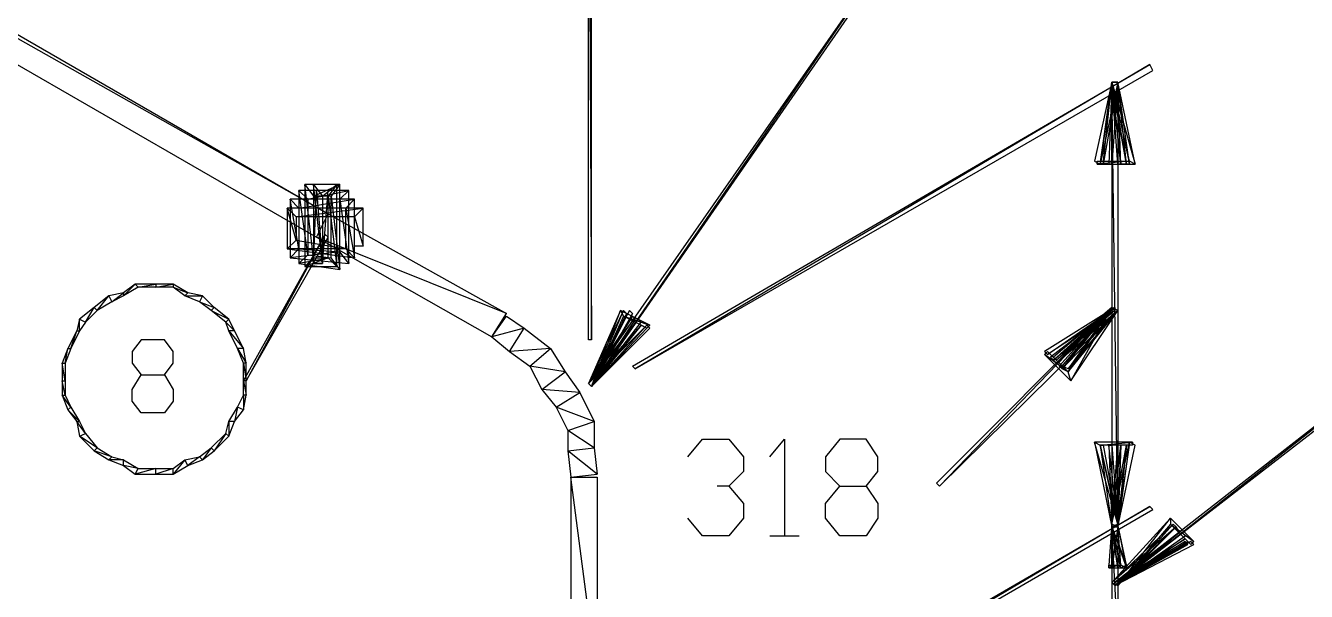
# Model space of a CAD drawing. Header units: millimetres. Extents: x 43 to 784, y -702 to -31.
# Drawn here: x 641.9 to 694.4, y -278.8 to -255.6 of the extents above; entities that cross this region are included whole.
import ezdxf

# ---------------------------------------------------------------- set-up
doc = ezdxf.new("R2010")
doc.units = ezdxf.units.MM
doc.layers.add('PDF_LINES', color=4, linetype='Continuous')

msp = doc.modelspace()

# ---------------------------------------------------------------- linework, layer by layer
at = {"layer": 'PDF_LINES'}
for p, q in [((561.4, -209.68), (654.28, -263.32)), ((654.28, -263.32), (560.8, -210.64)), ((560.8, -210.64), (653.8, -264.28)), ((654.28, -263.32), (560.8, -210.64)), ((664.96, -243.76), (665.08, -268.48)), ((664.96, -243.76), (665.08, -268.48)), ((664.96, -268.48), (664.96, -243.76)), ((665.08, -268.48), (665.08, -243.76)), ((678.28, -251.2), (664.96, -270.28)), ((665.08, -270.4), (678.28, -251.2)), ((665.08, -270.4), (678.28, -251.2)), ((678.4, -251.2), (665.08, -270.4)), ((666.76, -269.56), (688, -257.2)), ((688, -257.2), (666.88, -269.68)), ((688, -257.2), (666.88, -269.68)), ((666.88, -269.68), (688.12, -257.44)), ((688.12, -257.44), (688, -257.2)), ((686.44, -257.92), (685.72, -261.16)), ((685.96, -261.28), (686.44, -257.92)), ((685.96, -261.28), (686.44, -257.92)), ((686.68, -257.92), (685.96, -261.28)), ((686.44, -257.92), (685.96, -261.28)), ((686.08, -261.28), (686.44, -257.92)), ((686.08, -261.28), (686.44, -257.92)), ((686.68, -257.92), (686.08, -261.28)), ((686.44, -257.92), (686.32, -261.28)), ((686.44, -257.92), (686.32, -261.28)), ((686.44, -257.92), (686.68, -257.92)), ((686.68, -257.92), (686.44, -257.92)), ((686.44, -257.92), (687.4, -261.28)), ((686.44, -257.92), (687.4, -261.28)), ((687.16, -261.16), (686.44, -257.92)), ((686.44, -257.92), (686.68, -257.92)), ((686.68, -257.92), (686.44, -257.92)), ((686.44, -257.92), (687.16, -261.28)), ((686.44, -257.92), (687.16, -261.28)), ((687.04, -261.28), (686.44, -257.92)), ((686.44, -261.28), (686.44, -257.92)), ((686.44, -261.28), (686.44, -257.92)), ((686.44, -257.92), (686.68, -257.92)), ((686.68, -257.92), (686.44, -261.28)), ((686.68, -257.92), (686.44, -257.92)), ((686.44, -257.92), (687.04, -261.28)), ((686.44, -257.92), (687.04, -261.28)), ((686.8, -261.28), (686.44, -257.92)), ((686.44, -261.28), (686.44, -257.92)), ((686.44, -261.28), (686.44, -257.92)), ((686.44, -257.92), (686.68, -257.92)), ((686.68, -257.92), (686.44, -261.28)), ((686.68, -257.92), (686.44, -257.92)), ((686.44, -257.92), (686.8, -261.28)), ((686.44, -257.92), (686.8, -261.28)), ((686.68, -261.28), (686.44, -257.92)), ((686.68, -276.16), (686.44, -257.92)), ((686.44, -257.92), (686.44, -276.16)), ((686.68, -276.16), (686.44, -257.92)), ((686.44, -257.92), (686.68, -257.92)), ((687.4, -261.28), (686.68, -257.92)), ((687.16, -261.28), (686.68, -257.92)), ((687.04, -261.28), (686.68, -257.92)), ((686.8, -261.28), (686.68, -257.92)), ((686.68, -257.92), (686.68, -276.16)), ((685.72, -261.16), (685.96, -261.28)), ((687.16, -261.16), (685.84, -261.28)), ((687.16, -261.16), (685.84, -261.28)), ((685.84, -261.28), (685.84, -261.16)), ((685.84, -261.16), (687.16, -261.16)), ((687.4, -261.28), (687.16, -261.16)), ((687.4, -261.28), (687.16, -261.16)), ((685.84, -261.28), (687.4, -261.28)), ((685.96, -261.28), (686.08, -261.28)), ((686.32, -261.28), (686.44, -261.28)), ((686.32, -261.28), (686.44, -261.28)), ((686.8, -261.28), (686.68, -261.28)), ((687.04, -261.28), (686.8, -261.28)), ((687.16, -261.28), (687.04, -261.28)), ((653.68, -265.12), (653.32, -262.12)), ((653.32, -262.12), (653.32, -265.48)), ((653.68, -265.12), (653.32, -262.12)), ((653.32, -262.12), (653.68, -262.6)), ((653.32, -262.12), (653.68, -262.6)), ((654.76, -262.12), (653.32, -262.12)), ((654.04, -265.36), (653.68, -262.12)), ((653.68, -262.12), (653.68, -265.36)), ((654.04, -265.36), (653.68, -262.12)), ((653.68, -262.12), (654.04, -262.6)), ((653.68, -262.12), (654.04, -262.6)), ((654.64, -262.12), (653.68, -262.12)), ((653.68, -262.6), (654.76, -262.12)), ((653.68, -262.6), (654.76, -262.12)), ((654.04, -262.6), (654.64, -262.12)), ((654.04, -262.6), (654.64, -262.12)), ((654.64, -262.12), (654.28, -262.6)), ((654.64, -262.12), (654.28, -262.6)), ((654.76, -262.12), (654.4, -262.6)), ((654.76, -262.12), (654.4, -262.6)), ((654.64, -265.48), (654.64, -262.12)), ((654.76, -265.6), (654.76, -262.12)), ((653.08, -264.76), (652.72, -262.72)), ((652.72, -262.72), (652.72, -265.12)), ((653.08, -264.76), (652.72, -262.72)), ((652.72, -262.72), (653.08, -263.08)), ((652.72, -262.72), (653.08, -263.08)), ((655.36, -262.72), (652.72, -262.72)), ((653.44, -265), (653.08, -262.36)), ((653.08, -262.36), (653.08, -265.36)), ((653.44, -265), (653.08, -262.36)), ((653.08, -262.36), (653.44, -262.72)), ((653.08, -262.36), (653.44, -262.72)), ((655.12, -262.36), (653.08, -262.36)), ((653.08, -263.08), (655.36, -262.72)), ((653.08, -263.08), (655.36, -262.72)), ((653.44, -262.72), (655.12, -262.36)), ((653.44, -262.72), (655.12, -262.36)), ((653.44, -262.72), (653.44, -265)), ((654.76, -262.72), (653.44, -262.72)), ((653.68, -265.36), (653.8, -262.36)), ((653.68, -262.6), (653.68, -265.12)), ((654.4, -262.6), (653.68, -262.6)), ((654.28, -262.36), (653.8, -262.36)), ((653.8, -262.36), (654.04, -265.36)), ((653.8, -262.36), (654.04, -265.36)), ((654.04, -265.36), (654.28, -262.36)), ((654.04, -262.6), (654.04, -265.36)), ((654.28, -262.6), (654.04, -262.6)), ((654.28, -262.6), (654.64, -265.48)), ((654.28, -262.6), (654.64, -265.48)), ((654.28, -265.12), (654.28, -262.6)), ((654.4, -262.6), (654.76, -265.6)), ((654.4, -262.6), (654.76, -265.6)), ((654.4, -265.12), (654.4, -262.6)), ((655.12, -262.36), (654.76, -262.72)), ((655.12, -262.36), (654.76, -262.72)), ((654.76, -262.72), (655.12, -265.36)), ((654.76, -262.72), (655.12, -265.36)), ((654.76, -264.88), (654.76, -262.72)), ((655.36, -262.72), (655, -263.08)), ((655.36, -262.72), (655, -263.08)), ((655.12, -265.36), (655.12, -262.36)), ((655.36, -265.12), (655.36, -262.72)), ((652.96, -264.4), (652.6, -263.08)), ((652.6, -263.08), (652.6, -264.76)), ((652.96, -264.4), (652.6, -263.08)), ((652.6, -263.08), (652.96, -263.44)), ((652.6, -263.08), (652.96, -263.44)), ((655.72, -263.08), (652.6, -263.08)), ((652.96, -263.44), (655.72, -263.08)), ((652.96, -263.44), (655.72, -263.08)), ((653.08, -263.08), (653.08, -264.76)), ((655, -263.08), (653.08, -263.08)), ((655, -263.08), (655.36, -265.12)), ((655, -263.08), (655.36, -265.12)), ((655, -264.76), (655, -263.08)), ((655.72, -263.08), (655.36, -263.44)), ((655.72, -263.08), (655.36, -263.44)), ((655.72, -264.64), (655.72, -263.08)), ((652.96, -263.44), (652.96, -264.4)), ((655.36, -263.44), (652.96, -263.44)), ((653.8, -264.28), (654.28, -263.32)), ((653.8, -264.28), (654.28, -263.32)), ((654.28, -263.32), (661.6, -267.4)), ((655.36, -263.44), (655.72, -264.64)), ((655.36, -263.44), (655.72, -264.64)), ((655.36, -264.64), (655.36, -263.44)), ((650.8, -270.16), (654.16, -264.16)), ((654.16, -264.16), (650.92, -270.16)), ((654.16, -264.16), (650.92, -270.16)), ((650.92, -270.16), (654.28, -264.28)), ((661.6, -267.4), (653.8, -264.28)), ((653.8, -264.28), (661, -268.36)), ((661.6, -267.4), (653.8, -264.28)), ((654.28, -264.28), (654.16, -264.16)), ((652.6, -264.76), (652.96, -264.4)), ((652.6, -264.76), (652.96, -264.4)), ((655, -264.76), (652.6, -264.76)), ((652.6, -264.76), (655.36, -265.12)), ((655, -264.76), (652.6, -264.76)), ((652.72, -265.12), (653.08, -264.76)), ((652.72, -265.12), (653.08, -264.76)), ((654.76, -264.88), (652.72, -265.12)), ((654.76, -264.88), (652.72, -265.12)), ((652.96, -264.4), (655, -264.76)), ((653.08, -264.76), (654.76, -264.88)), ((655.12, -265.36), (654.76, -264.88)), ((655.12, -265.36), (654.76, -264.88)), ((655.36, -265.12), (655, -264.76)), ((655.36, -265.12), (655, -264.76)), ((655.72, -264.64), (655.36, -264.64)), ((652.72, -265.12), (655.12, -265.36)), ((653.08, -265.36), (653.44, -265)), ((653.08, -265.36), (653.44, -265)), ((654.4, -265.12), (653.08, -265.36)), ((654.4, -265.12), (653.08, -265.36)), ((653.08, -265.36), (654.76, -265.6)), ((654.28, -265.12), (653.32, -265.48)), ((654.28, -265.12), (653.32, -265.48)), ((653.32, -265.48), (653.68, -265.12)), ((653.32, -265.48), (653.68, -265.12)), ((653.44, -265), (654.4, -265.12)), ((653.68, -265.12), (654.28, -265.12)), ((654.04, -265.36), (653.68, -265.36)), ((653.68, -265.36), (654.04, -265.36)), ((654.64, -265.48), (654.28, -265.12)), ((654.64, -265.48), (654.28, -265.12)), ((654.76, -265.6), (654.4, -265.12)), ((654.76, -265.6), (654.4, -265.12)), ((653.32, -265.48), (654.64, -265.48)), ((645.88, -266.68), (646.36, -266.2)), ((646.36, -266.2), (645.88, -266.56)), ((645.88, -266.68), (646.36, -266.2)), ((646.48, -266.32), (645.88, -266.68)), ((646.36, -266.2), (646.48, -266.32)), ((647.2, -266.2), (646.36, -266.2)), ((646.36, -266.2), (646.48, -266.32)), ((646.48, -266.32), (647.2, -266.2)), ((646.48, -266.32), (647.2, -266.2)), ((647.2, -266.32), (646.48, -266.32)), ((647.2, -266.2), (647.2, -266.32)), ((647.2, -266.2), (647.2, -266.32)), ((647.2, -266.32), (647.92, -266.2)), ((647.92, -266.2), (647.2, -266.2)), ((647.2, -266.32), (647.92, -266.2)), ((647.92, -266.32), (647.2, -266.32)), ((647.92, -266.2), (647.92, -266.32)), ((647.92, -266.2), (647.92, -266.32)), ((648.52, -266.56), (647.92, -266.2)), ((647.92, -266.32), (648.52, -266.56)), ((647.92, -266.32), (648.52, -266.56)), ((648.4, -266.68), (647.92, -266.32)), ((645.28, -266.68), (644.68, -267.16)), ((644.8, -267.28), (645.28, -266.68)), ((644.8, -267.28), (645.28, -266.68)), ((645.4, -266.92), (644.8, -267.28)), ((645.88, -266.56), (645.28, -266.68)), ((645.28, -266.68), (645.4, -266.92)), ((645.28, -266.68), (645.4, -266.92)), ((645.4, -266.92), (645.88, -266.56)), ((645.4, -266.92), (645.88, -266.56)), ((645.88, -266.68), (645.4, -266.92)), ((645.88, -266.56), (645.88, -266.68)), ((645.88, -266.56), (645.88, -266.68)), ((648.52, -266.56), (648.4, -266.68)), ((648.52, -266.56), (648.4, -266.68)), ((648.4, -266.68), (649.12, -266.68)), ((648.4, -266.68), (649.12, -266.68)), ((649, -266.92), (648.4, -266.68)), ((649.12, -266.68), (648.52, -266.56)), ((649.12, -266.68), (649, -266.92)), ((649.12, -266.68), (649, -266.92)), ((649, -266.92), (649.6, -267.16)), ((649, -266.92), (649.6, -267.16)), ((649.48, -267.28), (649, -266.92)), ((649.6, -267.16), (649.12, -266.68)), ((644.68, -267.16), (644.08, -267.64)), ((644.32, -267.76), (644.68, -267.16)), ((644.32, -267.76), (644.68, -267.16)), ((644.8, -267.28), (644.32, -267.76)), ((644.68, -267.16), (644.8, -267.28)), ((644.68, -267.16), (644.8, -267.28)), ((649.6, -267.16), (649.48, -267.28)), ((649.6, -267.16), (649.48, -267.28)), ((649.48, -267.28), (650.2, -267.64)), ((649.48, -267.28), (650.2, -267.64)), ((650.08, -267.76), (649.48, -267.28)), ((650.2, -267.64), (649.6, -267.16)), ((661, -268.36), (661.6, -267.4)), ((666.28, -267.28), (664.96, -270.28)), ((666.4, -267.28), (664.96, -270.28)), ((666.64, -267.28), (664.96, -270.28)), ((665.08, -270.4), (666.28, -267.28)), ((665.08, -270.4), (666.28, -267.28)), ((665.08, -270.4), (666.4, -267.28)), ((665.08, -270.4), (666.4, -267.28)), ((665.08, -270.4), (666.64, -267.28)), ((665.08, -270.4), (666.64, -267.28)), ((666.52, -267.4), (665.08, -270.4)), ((666.76, -267.4), (665.08, -270.4)), ((666.28, -267.28), (666.4, -267.52)), ((666.28, -267.28), (666.4, -267.52)), ((667.48, -267.88), (666.28, -267.28)), ((666.4, -267.28), (666.52, -267.4)), ((666.64, -267.28), (666.76, -267.4)), ((679.24, -274.36), (686.44, -267.16)), ((686.44, -267.16), (679.36, -274.48)), ((686.44, -267.16), (679.36, -274.48)), ((679.36, -274.48), (686.68, -267.28)), ((686.56, -267.16), (683.68, -268.96)), ((683.8, -269.08), (686.56, -267.16)), ((683.8, -269.08), (686.56, -267.16)), ((686.56, -267.28), (683.8, -269.08)), ((686.56, -267.16), (683.92, -269.2)), ((684.04, -269.32), (686.56, -267.16)), ((684.04, -269.32), (686.56, -267.16)), ((686.44, -267.16), (684.04, -269.2)), ((686.44, -267.16), (684.04, -269.32)), ((686.56, -267.28), (684.04, -269.32)), ((684.16, -269.32), (686.44, -267.16)), ((684.16, -269.32), (686.44, -267.16)), ((684.16, -269.44), (686.44, -267.16)), ((684.16, -269.44), (686.44, -267.16)), ((686.56, -267.28), (684.16, -269.32)), ((686.68, -267.28), (684.16, -269.44)), ((684.28, -269.56), (686.44, -267.16)), ((684.4, -269.68), (686.44, -267.16)), ((684.4, -269.56), (686.44, -267.16)), ((686.44, -267.16), (684.4, -269.68)), ((686.44, -267.16), (684.4, -269.68)), ((684.4, -269.68), (686.68, -267.28)), ((684.64, -269.8), (686.44, -267.16)), ((686.44, -267.16), (684.64, -269.8)), ((686.44, -267.16), (684.64, -269.8)), ((686.44, -267.16), (684.64, -269.68)), ((686.44, -267.16), (684.64, -269.68)), ((684.64, -269.8), (686.68, -267.28)), ((684.64, -269.68), (686.68, -267.28)), ((686.44, -267.16), (684.76, -270.16)), ((686.44, -267.16), (684.76, -270.16)), ((684.76, -270.16), (686.68, -267.28)), ((686.68, -267.28), (686.44, -267.16)), ((686.68, -267.28), (686.44, -267.16)), ((686.44, -267.16), (686.56, -267.28)), ((686.68, -267.28), (686.44, -267.16)), ((686.44, -267.16), (686.68, -267.28)), ((686.68, -267.28), (686.44, -267.16)), ((686.68, -267.28), (686.44, -267.16)), ((686.56, -267.16), (686.56, -267.28)), ((686.56, -267.16), (686.56, -267.28)), ((686.56, -278.56), (700.84, -267.28)), ((700.84, -267.28), (686.56, -278.44)), ((686.56, -278.56), (700.84, -267.28)), ((700.96, -267.4), (686.56, -278.56)), ((644.08, -267.64), (643.96, -268.12)), ((644.08, -268.12), (644.08, -267.64)), ((644.08, -268.12), (644.08, -267.64)), ((644.08, -267.64), (644.32, -267.76)), ((644.08, -267.64), (644.32, -267.76)), ((644.32, -267.76), (644.08, -268.12)), ((650.2, -267.64), (650.08, -267.76)), ((650.2, -267.64), (650.08, -267.76)), ((650.08, -267.76), (650.44, -268.12)), ((650.08, -267.76), (650.44, -268.12)), ((650.2, -268.12), (650.08, -267.76)), ((650.44, -268.12), (650.2, -267.64)), ((661, -268.36), (661.6, -267.52)), ((662.32, -268), (661, -268.36)), ((662.32, -268), (661, -268.36)), ((661.6, -267.52), (662.32, -268)), ((661.72, -268.96), (662.32, -268)), ((661.72, -268.96), (662.32, -268)), ((662.32, -268), (663.4, -268.84)), ((666.76, -267.52), (664.96, -270.28)), ((664.96, -270.28), (667, -267.64)), ((664.96, -270.28), (667.36, -267.88)), ((664.96, -270.28), (667.36, -267.88)), ((664.96, -270.28), (667.12, -267.88)), ((666.4, -267.52), (665.08, -270.4)), ((665.08, -270.4), (666.76, -267.52)), ((665.08, -270.4), (666.76, -267.52)), ((667, -267.64), (665.08, -270.4)), ((667, -267.64), (665.08, -270.4)), ((666.88, -267.64), (665.08, -270.4)), ((665.08, -270.4), (667.12, -267.76)), ((667.36, -267.88), (665.08, -270.4)), ((667.36, -267.88), (665.08, -270.4)), ((667.36, -267.88), (665.08, -270.4)), ((667.36, -267.88), (665.08, -270.4)), ((667.12, -267.88), (665.08, -270.4)), ((667.12, -267.88), (665.08, -270.4)), ((665.08, -270.4), (667.48, -268)), ((665.08, -270.4), (667.48, -268)), ((665.08, -270.4), (667.36, -268)), ((666.4, -267.52), (667.48, -267.88)), ((666.4, -267.52), (667.48, -267.88)), ((667.36, -268), (666.4, -267.52)), ((666.76, -267.52), (666.88, -267.64)), ((667.12, -267.76), (667, -267.64)), ((667.36, -268), (667.12, -267.88)), ((667.48, -268), (667.36, -267.88)), ((667.48, -267.88), (667.36, -268)), ((667.48, -268), (667.36, -267.88)), ((643.96, -268.12), (643.6, -268.84)), ((643.72, -268.84), (643.96, -268.12)), ((643.72, -268.84), (643.96, -268.12)), ((644.08, -268.12), (643.72, -268.84)), ((643.96, -268.12), (644.08, -268.12)), ((643.96, -268.12), (644.08, -268.12)), ((646.6, -268.48), (646.24, -268.96)), ((647.56, -268.48), (646.6, -268.48)), ((647.92, -268.96), (647.56, -268.48)), ((650.44, -268.12), (650.2, -268.12)), ((650.44, -268.12), (650.2, -268.12)), ((650.2, -268.12), (650.8, -268.84)), ((650.2, -268.12), (650.8, -268.84)), ((650.56, -268.84), (650.2, -268.12)), ((650.8, -268.84), (650.44, -268.12)), ((661, -268.36), (661.72, -268.96)), ((665.08, -268.48), (664.96, -268.48)), ((643.6, -268.84), (643.36, -269.44)), ((643.48, -269.44), (643.6, -268.84)), ((643.48, -269.44), (643.6, -268.84)), ((643.72, -268.84), (643.48, -269.44)), ((643.6, -268.84), (643.72, -268.84)), ((643.6, -268.84), (643.72, -268.84)), ((646.24, -268.96), (646.24, -269.44)), ((647.92, -269.44), (647.92, -268.96)), ((650.8, -268.84), (650.56, -268.84)), ((650.8, -268.84), (650.56, -268.84)), ((650.56, -268.84), (650.92, -269.44)), ((650.56, -268.84), (650.92, -269.44)), ((650.8, -269.44), (650.56, -268.84)), ((650.92, -269.44), (650.8, -268.84)), ((663.4, -268.84), (661.72, -268.96)), ((663.4, -268.84), (661.72, -268.96)), ((661.72, -268.96), (662.56, -269.56)), ((662.56, -269.56), (663.4, -268.84)), ((662.56, -269.56), (663.4, -268.84)), ((663.4, -268.84), (664, -269.8)), ((683.68, -268.96), (683.8, -269.08)), ((683.68, -269.08), (683.8, -268.96)), ((684.64, -269.8), (683.68, -269.08)), ((683.68, -269.08), (684.76, -270.16)), ((684.64, -269.8), (683.68, -269.08)), ((683.8, -268.96), (684.64, -269.8)), ((643.48, -270.16), (643.36, -269.44)), ((643.36, -269.44), (643.36, -270.16)), ((643.48, -270.16), (643.36, -269.44)), ((643.36, -269.44), (643.48, -269.44)), ((643.36, -269.44), (643.48, -269.44)), ((643.48, -269.44), (643.48, -270.16)), ((646.24, -269.44), (646.6, -269.92)), ((647.56, -269.92), (647.92, -269.44)), ((650.92, -269.44), (650.8, -269.44)), ((650.92, -269.44), (650.8, -269.44)), ((650.8, -269.44), (650.92, -270.16)), ((650.8, -269.44), (650.92, -270.16)), ((650.8, -270.16), (650.8, -269.44)), ((650.92, -270.16), (650.92, -269.44)), ((664, -269.8), (662.56, -269.56)), ((662.56, -269.56), (663.04, -270.52)), ((664, -269.8), (662.56, -269.56)), ((666.88, -269.68), (666.76, -269.56)), ((683.92, -269.2), (684.04, -269.32)), ((684.04, -269.2), (684.16, -269.32)), ((684.04, -269.32), (684.16, -269.44)), ((684.4, -269.68), (684.28, -269.56)), ((684.64, -269.68), (684.4, -269.56)), ((646.24, -270.52), (646.6, -269.92)), ((646.6, -269.92), (647.56, -269.92)), ((647.56, -269.92), (647.92, -270.52)), ((663.04, -270.52), (664, -269.8)), ((663.04, -270.52), (664, -269.8)), ((664, -269.8), (664.6, -270.64)), ((684.64, -269.8), (684.4, -269.68)), ((684.76, -270.16), (684.64, -269.8)), ((684.76, -270.16), (684.64, -269.8)), ((643.48, -270.76), (643.36, -270.16)), ((643.36, -270.16), (643.36, -270.76)), ((643.48, -270.76), (643.36, -270.16)), ((643.36, -270.16), (643.48, -270.16)), ((643.36, -270.16), (643.48, -270.16)), ((643.48, -270.16), (643.48, -270.76)), ((646.24, -271), (646.24, -270.52)), ((647.92, -270.52), (647.92, -271)), ((650.92, -270.16), (650.8, -270.16)), ((650.92, -270.16), (650.8, -270.16)), ((650.92, -270.16), (650.8, -270.16)), ((650.8, -270.16), (650.92, -270.76)), ((650.8, -270.16), (650.92, -270.76)), ((650.8, -270.76), (650.8, -270.16)), ((650.92, -270.76), (650.92, -270.16)), ((664.6, -270.64), (663.04, -270.52)), ((663.04, -270.52), (663.64, -271.24)), ((664.6, -270.64), (663.04, -270.52)), ((663.64, -271.24), (664.6, -270.64)), ((663.64, -271.24), (664.6, -270.64)), ((664.6, -270.64), (665.2, -271.84)), ((665.08, -270.4), (664.96, -270.28)), ((664.96, -270.28), (665.08, -270.4)), ((665.08, -270.4), (664.96, -270.28)), ((664.96, -270.28), (665.08, -270.4)), ((665.08, -270.4), (664.96, -270.28)), ((664.96, -270.28), (665.08, -270.4)), ((665.08, -270.4), (664.96, -270.28)), ((664.96, -270.28), (665.08, -270.4)), ((664.96, -270.28), (665.08, -270.4)), ((643.72, -271.24), (643.36, -270.76)), ((643.36, -270.76), (643.6, -271.36)), ((643.72, -271.24), (643.36, -270.76)), ((643.36, -270.76), (643.48, -270.76)), ((643.36, -270.76), (643.48, -270.76)), ((643.48, -270.76), (643.72, -271.24)), ((646.6, -271.48), (646.24, -271)), ((647.92, -271), (647.56, -271.48)), ((650.56, -271.24), (650.8, -270.76)), ((650.92, -270.76), (650.8, -270.76)), ((650.92, -270.76), (650.8, -270.76)), ((650.8, -270.76), (650.8, -271.36)), ((650.8, -271.36), (650.92, -270.76)), ((650.8, -270.76), (650.8, -271.36)), ((643.6, -271.36), (643.72, -271.24)), ((643.6, -271.36), (643.72, -271.24)), ((644.08, -271.84), (643.6, -271.36)), ((643.6, -271.36), (643.96, -271.84)), ((644.08, -271.84), (643.6, -271.36)), ((643.72, -271.24), (644.08, -271.84)), ((647.56, -271.48), (646.6, -271.48)), ((650.2, -271.84), (650.56, -271.24)), ((650.56, -271.24), (650.44, -271.84)), ((650.56, -271.24), (650.44, -271.84)), ((650.44, -271.84), (650.8, -271.36)), ((650.8, -271.36), (650.56, -271.24)), ((650.8, -271.36), (650.56, -271.24)), ((665.2, -271.84), (663.64, -271.24)), ((663.64, -271.24), (664.12, -272.2)), ((665.2, -271.84), (663.64, -271.24)), ((644.32, -272.32), (643.96, -271.84)), ((643.96, -271.84), (644.08, -272.44)), ((644.32, -272.32), (643.96, -271.84)), ((643.96, -271.84), (644.08, -271.84)), ((643.96, -271.84), (644.08, -271.84)), ((644.08, -271.84), (644.32, -272.32)), ((650.08, -272.32), (650.2, -271.84)), ((650.44, -271.84), (650.2, -271.84)), ((650.44, -271.84), (650.2, -271.84)), ((650.2, -271.84), (650.2, -272.44)), ((650.2, -272.44), (650.44, -271.84)), ((650.2, -271.84), (650.2, -272.44)), ((664.12, -272.2), (665.2, -271.84)), ((664.12, -272.2), (665.2, -271.84)), ((665.2, -272.92), (664.12, -272.2)), ((664.12, -272.2), (664.12, -273.04)), ((665.2, -272.92), (664.12, -272.2)), ((665.2, -271.84), (665.2, -272.92)), ((644.08, -272.44), (644.32, -272.32)), ((644.08, -272.44), (644.32, -272.32)), ((644.8, -272.92), (644.08, -272.44)), ((644.08, -272.44), (644.68, -273.04)), ((644.8, -272.92), (644.08, -272.44)), ((644.32, -272.32), (644.8, -272.92)), ((649.48, -272.92), (650.08, -272.32)), ((650.08, -272.32), (649.6, -273.04)), ((650.08, -272.32), (649.6, -273.04)), ((649.6, -273.04), (650.2, -272.44)), ((650.2, -272.44), (650.08, -272.32)), ((650.2, -272.44), (650.08, -272.32)), ((669.04, -273.28), (669.64, -272.56)), ((669.64, -272.56), (670.72, -272.56)), ((670.72, -272.56), (671.32, -273.28)), ((672.4, -273.28), (673, -272.56)), ((673, -272.56), (673, -276.52)), ((675.28, -272.56), (674.68, -273.28)), ((676.36, -272.56), (675.28, -272.56)), ((676.84, -273.28), (676.36, -272.56)), ((686.68, -276.04), (685.72, -272.68)), ((685.72, -272.68), (686.44, -276.16)), ((686.68, -276.04), (685.72, -272.68)), ((685.72, -272.68), (685.96, -272.8)), ((685.72, -272.68), (685.96, -272.8)), ((687.28, -272.68), (685.72, -272.68)), ((685.96, -272.8), (687.28, -272.68)), ((685.96, -272.8), (687.28, -272.68)), ((686.44, -276.04), (687.16, -272.68)), ((687.16, -272.68), (686.68, -276.16)), ((687.16, -272.68), (686.68, -276.16)), ((687.4, -272.8), (687.16, -272.68)), ((687.28, -272.68), (687.28, -272.8)), ((644.68, -273.04), (644.8, -272.92)), ((644.68, -273.04), (644.8, -272.92)), ((645.4, -273.28), (644.68, -273.04)), ((644.68, -273.04), (645.28, -273.4)), ((645.4, -273.28), (644.68, -273.04)), ((644.8, -272.92), (645.4, -273.28)), ((645.28, -273.4), (645.4, -273.28)), ((645.28, -273.4), (645.4, -273.28)), ((645.4, -273.28), (645.88, -273.4)), ((648.4, -273.4), (649, -273.28)), ((649, -273.28), (648.52, -273.64)), ((649, -273.28), (648.52, -273.64)), ((649, -273.28), (649.48, -272.92)), ((649.12, -273.4), (649, -273.28)), ((649.12, -273.4), (649, -273.28)), ((649.48, -272.92), (649.12, -273.4)), ((649.48, -272.92), (649.12, -273.4)), ((649.12, -273.4), (649.6, -273.04)), ((649.6, -273.04), (649.48, -272.92)), ((649.6, -273.04), (649.48, -272.92)), ((664.12, -273.04), (665.2, -272.92)), ((664.12, -273.04), (665.2, -272.92)), ((665.32, -274), (664.12, -273.04)), ((664.12, -273.04), (664.24, -274.12)), ((665.32, -274), (664.12, -273.04)), ((665.2, -272.92), (665.32, -274)), ((671.32, -273.28), (671.32, -273.88)), ((674.68, -273.28), (674.68, -273.88)), ((676.84, -273.88), (676.84, -273.28)), ((685.96, -272.8), (686.68, -276.04)), ((687.28, -272.8), (685.96, -272.8)), ((686.68, -276.04), (685.96, -272.8)), ((685.96, -272.8), (686.44, -276.16)), ((686.68, -276.04), (685.96, -272.8)), ((685.96, -272.8), (686.08, -272.8)), ((686.08, -272.8), (686.68, -276.04)), ((686.68, -276.04), (686.32, -272.8)), ((686.32, -272.8), (686.44, -276.16)), ((686.68, -276.04), (686.32, -272.8)), ((686.32, -272.8), (686.44, -272.8)), ((686.68, -276.04), (686.32, -272.8)), ((686.32, -272.8), (686.44, -276.16)), ((686.68, -276.04), (686.32, -272.8)), ((686.32, -272.8), (686.44, -272.8)), ((686.44, -276.04), (687.04, -272.8)), ((686.44, -276.04), (686.8, -272.8)), ((686.44, -272.8), (686.68, -276.04)), ((686.44, -276.04), (686.68, -272.8)), ((686.44, -272.8), (686.68, -276.04)), ((686.68, -276.16), (687.4, -272.8)), ((687.04, -272.8), (686.68, -276.16)), ((686.68, -276.16), (687.16, -272.8)), ((687.04, -272.8), (686.68, -276.16)), ((686.8, -272.8), (686.68, -276.16)), ((686.68, -276.16), (687.04, -272.8)), ((686.8, -272.8), (686.68, -276.16)), ((686.8, -272.8), (686.68, -272.8)), ((686.68, -272.8), (686.68, -276.16)), ((686.68, -276.16), (686.8, -272.8)), ((686.68, -272.8), (686.68, -276.16)), ((687.04, -272.8), (686.8, -272.8)), ((687.16, -272.8), (687.04, -272.8)), ((645.88, -273.4), (645.28, -273.4)), ((645.28, -273.4), (645.88, -273.64)), ((645.88, -273.4), (645.28, -273.4)), ((645.88, -273.64), (645.88, -273.4)), ((645.88, -273.4), (646.48, -273.76)), ((645.88, -273.64), (645.88, -273.4)), ((646.48, -273.76), (645.88, -273.64)), ((645.88, -273.64), (646.36, -274)), ((646.48, -273.76), (645.88, -273.64)), ((647.2, -273.76), (646.36, -274)), ((647.2, -273.76), (646.36, -274)), ((646.36, -274), (646.48, -273.76)), ((646.36, -274), (646.48, -273.76)), ((646.48, -273.76), (647.2, -273.76)), ((647.92, -273.76), (647.2, -274)), ((647.92, -273.76), (647.2, -274)), ((647.2, -274), (647.2, -273.76)), ((647.2, -273.76), (647.92, -273.76)), ((647.2, -274), (647.2, -273.76)), ((648.4, -273.4), (647.92, -274)), ((648.4, -273.4), (647.92, -274)), ((647.92, -273.76), (648.4, -273.4)), ((647.92, -274), (648.52, -273.64)), ((647.92, -274), (647.92, -273.76)), ((647.92, -274), (647.92, -273.76)), ((648.52, -273.64), (648.4, -273.4)), ((648.52, -273.64), (648.4, -273.4)), ((648.52, -273.64), (649.12, -273.4)), ((646.36, -274), (647.2, -274)), ((647.2, -274), (647.92, -274)), ((664.24, -274.12), (665.32, -274)), ((665.32, -282.4), (664.24, -274.12)), ((664.24, -274.12), (664.24, -282.4)), ((665.32, -282.4), (664.24, -274.12)), ((664.24, -274.12), (665.32, -274.12)), ((665.32, -274.12), (665.32, -282.4)), ((671.32, -273.88), (670.72, -274.48)), ((674.68, -273.88), (675.28, -274.48)), ((676.36, -274.48), (676.84, -273.88)), ((670.72, -274.48), (670.24, -274.48)), ((670.72, -274.48), (671.32, -275.2)), ((674.68, -275.2), (675.28, -274.48)), ((675.28, -274.48), (676.36, -274.48)), ((676.36, -274.48), (676.84, -275.2)), ((679.36, -274.48), (679.24, -274.36)), ((670.36, -285.52), (688, -275.32)), ((688, -275.32), (670.48, -285.64)), ((688, -275.32), (670.48, -285.64)), ((671.32, -275.2), (671.32, -275.8)), ((674.68, -275.8), (674.68, -275.2)), ((676.84, -275.2), (676.84, -275.8)), ((688.12, -275.44), (688, -275.32)), ((669.64, -276.52), (669.04, -275.8)), ((670.48, -285.64), (688.12, -275.44)), ((671.32, -275.8), (670.72, -276.52)), ((675.28, -276.52), (674.68, -275.8)), ((676.84, -275.8), (676.36, -276.52)), ((688.84, -275.8), (686.44, -278.44)), ((686.68, -278.56), (688.84, -275.8)), ((686.68, -278.56), (688.84, -275.8)), ((688.84, -275.8), (688.84, -276.04)), ((688.84, -275.8), (688.84, -276.04)), ((689.8, -276.76), (688.84, -275.8)), ((686.44, -276.04), (686.32, -277.72)), ((686.44, -276.04), (686.32, -277.72)), ((686.44, -276.04), (686.32, -277.72)), ((686.44, -277.84), (686.44, -276.04)), ((686.44, -277.84), (686.44, -276.04)), ((686.44, -276.04), (686.68, -276.16)), ((686.68, -276.04), (686.44, -276.16)), ((686.44, -277.84), (686.44, -276.04)), ((686.44, -277.84), (686.44, -276.04)), ((686.44, -276.04), (686.68, -276.16)), ((686.68, -276.04), (686.44, -276.16)), ((686.44, -277.84), (686.44, -276.04)), ((686.44, -277.84), (686.44, -276.04)), ((686.44, -276.04), (686.68, -276.16)), ((686.68, -276.04), (686.44, -276.16)), ((686.68, -276.04), (686.44, -276.16)), ((688.96, -276.04), (686.44, -278.44)), ((686.68, -276.16), (686.44, -276.04)), ((686.44, -276.16), (686.68, -276.04)), ((686.68, -276.16), (686.44, -276.04)), ((686.44, -276.16), (686.68, -276.04)), ((686.68, -276.16), (686.44, -276.04)), ((686.44, -276.16), (686.68, -276.04)), ((686.68, -276.16), (686.44, -276.04)), ((686.44, -276.16), (686.68, -276.04)), ((686.68, -276.16), (686.44, -277.84)), ((686.44, -276.16), (687.04, -277.84)), ((686.44, -276.16), (687.04, -277.84)), ((686.8, -277.72), (686.44, -276.16)), ((686.68, -276.16), (686.44, -277.84)), ((686.44, -276.16), (687.04, -277.72)), ((686.44, -276.16), (687.04, -277.72)), ((686.8, -277.84), (686.44, -276.16)), ((686.68, -276.16), (686.44, -277.84)), ((686.44, -276.16), (686.8, -277.72)), ((686.44, -276.16), (686.8, -277.72)), ((686.68, -277.84), (686.44, -276.16)), ((686.68, -277.72), (686.44, -276.16)), ((686.44, -276.16), (686.44, -277.72)), ((686.68, -277.72), (686.44, -276.16)), ((686.44, -276.16), (686.68, -276.16)), ((686.44, -276.16), (686.8, -277.72)), ((686.44, -276.16), (686.8, -277.72)), ((686.68, -277.84), (686.44, -276.16)), ((686.68, -280.72), (686.44, -276.16)), ((686.44, -276.16), (686.44, -280.72)), ((686.68, -280.72), (686.44, -276.16)), ((686.44, -276.16), (686.68, -276.16)), ((689.08, -276.16), (686.44, -278.44)), ((689.08, -276.16), (686.44, -278.44)), ((686.44, -276.16), (686.68, -276.16)), ((686.56, -278.56), (689.08, -276.16)), ((686.56, -278.56), (689.08, -276.16)), ((686.56, -278.56), (689.08, -276.16)), ((686.56, -278.56), (689.08, -276.16)), ((689.2, -276.4), (686.56, -278.56)), ((689.32, -276.4), (686.56, -278.56)), ((689.32, -276.4), (686.56, -278.56)), ((686.56, -278.44), (689.32, -276.4)), ((689.2, -276.4), (686.56, -278.56)), ((687.04, -277.84), (686.68, -276.04)), ((687.04, -277.72), (686.68, -276.04)), ((686.8, -277.72), (686.68, -276.04)), ((686.8, -277.72), (686.68, -276.04)), ((688.84, -276.04), (686.68, -278.56)), ((686.68, -278.56), (688.96, -276.04)), ((686.68, -278.56), (688.96, -276.04)), ((686.68, -276.16), (686.68, -277.72)), ((686.68, -276.16), (686.68, -280.72)), ((689.08, -276.16), (686.68, -278.56)), ((688.84, -276.04), (689.8, -276.76)), ((688.84, -276.04), (689.8, -276.76)), ((689.68, -276.88), (688.84, -276.04)), ((688.96, -276.04), (689.08, -276.16)), ((689.08, -276.16), (689.2, -276.4)), ((689.08, -276.16), (689.2, -276.4)), ((689.44, -276.52), (689.32, -276.4)), ((670.72, -276.52), (669.64, -276.52)), ((672.4, -276.52), (673.6, -276.52)), ((676.36, -276.52), (675.28, -276.52)), ((686.56, -278.56), (689.44, -276.52)), ((689.44, -276.64), (686.56, -278.56)), ((689.44, -276.64), (686.56, -278.56)), ((686.56, -278.44), (689.44, -276.64)), ((689.68, -276.76), (686.56, -278.56)), ((689.68, -276.76), (686.56, -278.56)), ((686.56, -278.44), (689.68, -276.76)), ((689.44, -276.76), (686.56, -278.56)), ((689.44, -276.76), (686.56, -278.56)), ((686.56, -278.44), (689.44, -276.76)), ((686.56, -278.56), (689.56, -276.76)), ((686.56, -278.56), (689.8, -276.88)), ((686.56, -278.56), (689.56, -276.88)), ((689.56, -276.76), (689.44, -276.64)), ((689.56, -276.88), (689.44, -276.76)), ((689.8, -276.88), (689.68, -276.76)), ((689.8, -276.76), (689.68, -276.88)), ((686.32, -277.72), (686.44, -277.84)), ((686.8, -277.72), (686.32, -277.84)), ((686.8, -277.72), (686.32, -277.84)), ((686.32, -277.84), (686.32, -277.72)), ((686.32, -277.72), (686.8, -277.72)), ((686.32, -277.72), (686.44, -277.84)), ((686.32, -277.72), (686.44, -277.84)), ((686.32, -277.84), (687.04, -277.84)), ((686.44, -277.72), (686.68, -277.72)), ((686.8, -277.72), (686.68, -277.84)), ((686.8, -277.72), (686.68, -277.84)), ((687.04, -277.84), (686.8, -277.72)), ((687.04, -277.84), (686.8, -277.72)), ((687.04, -277.72), (686.8, -277.84)), ((686.44, -278.44), (686.68, -278.56)), ((686.44, -278.44), (686.68, -278.56)), ((686.44, -278.44), (686.56, -278.56)), ((686.44, -278.44), (686.56, -278.56)), ((686.56, -278.56), (686.56, -278.44)), ((686.56, -278.56), (686.56, -278.44)), ((686.56, -278.56), (686.56, -278.44)), ((686.56, -278.56), (686.56, -278.44)), ((686.56, -278.44), (686.56, -278.56))]:
    msp.add_line(p, q, dxfattribs=at)

doc.saveas('drawing.dxf')
